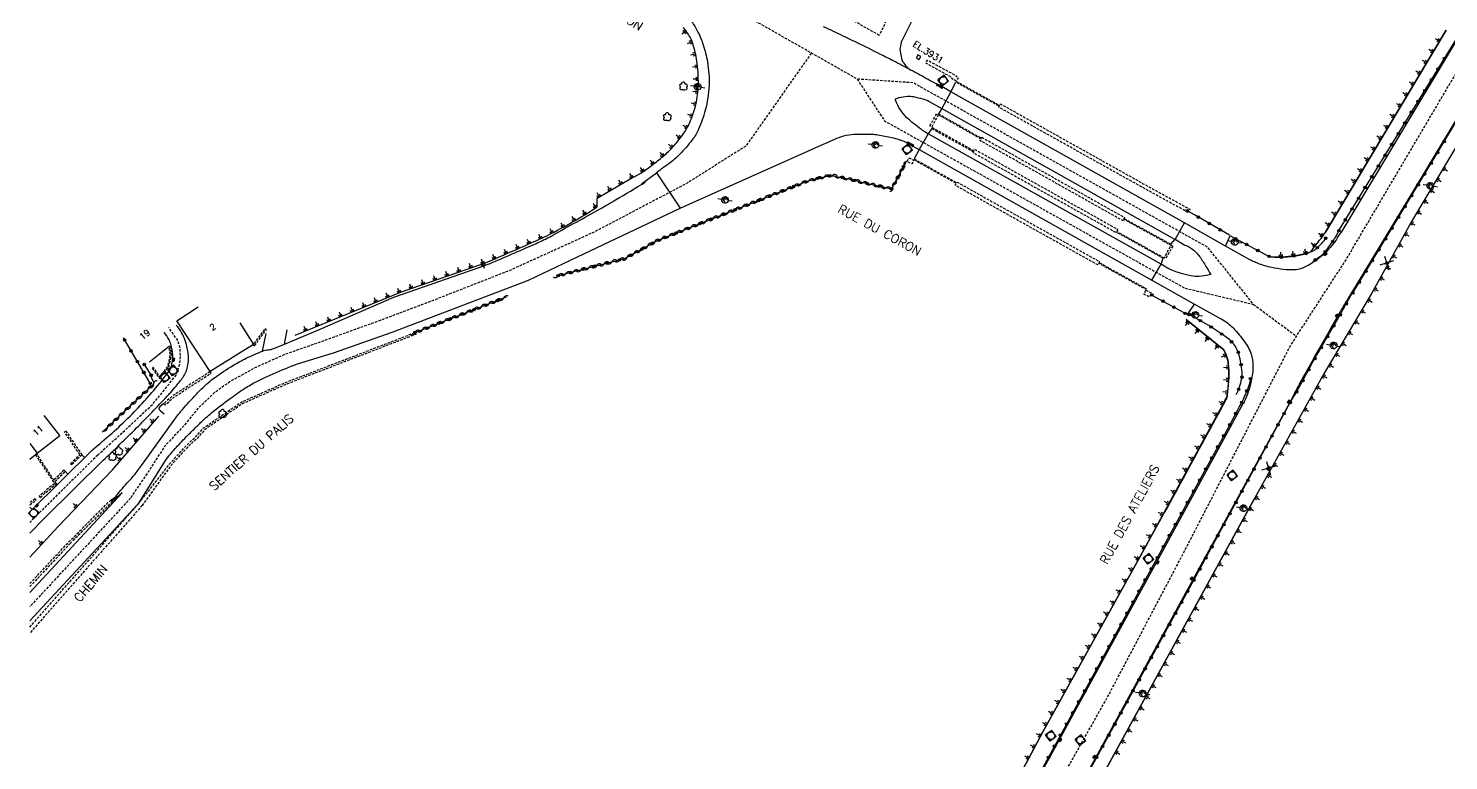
# Model space of a CAD drawing. Header units: millimetres. Extents: x 160999 to 162000, y 122000 to 123000.
# Drawn here: x 160999.7 to 161280.8, y 122588.9 to 122733.8 of the extents above; entities that cross this region are included whole.
import ezdxf
from ezdxf.enums import TextEntityAlignment as Align

# ---------------------------------------------------------------- set-up
doc = ezdxf.new("R2010")
doc.units = ezdxf.units.MM
doc.linetypes.add('DASHED', pattern=[0.75, 0.5, -0.25])
doc.layers.get('0').update_dxf_attribs({"linetype": 'CONTINUOUS'})
for name, color, linetype in [('W0001', 6, 'DASHED'), ('W0008', 7, 'CONTINUOUS'), ('W0017', 7, 'CONTINUOUS'), ('W0100', 7, 'CONTINUOUS'), ('W0112', 1, 'DASHED'), ('W0120', 7, 'CONTINUOUS'), ('W0211', 2, 'CONTINUOUS'), ('W0300', 7, 'CONTINUOUS'), ('W0302', 3, 'CONTINUOUS'), ('W0310', 3, 'CONTINUOUS'), ('W0322', 7, 'CONTINUOUS'), ('W0334', 7, 'CONTINUOUS'), ('W0400', 7, 'CONTINUOUS'), ('W0420', 7, 'CONTINUOUS'), ('W0471', 7, 'CONTINUOUS'), ('W0984', 7, 'CONTINUOUS'), ('W0989', 7, 'CONTINUOUS'), ('W0991', 7, 'CONTINUOUS'), ('W1102', 7, 'CONTINUOUS')]:
    doc.layers.add(name, color=color, linetype=linetype)
doc.styles.get("Standard").update_dxf_attribs({"font": 'romans.shx', "width": 0.85})

# ---------------------------------------------------------------- blocks, each defined once
blk = doc.blocks.new('t211o')
at = {"color": 0, "linetype": 'Continuous'}
for p, q in [((-0.29, 0.5), (-0.29, 0)), ((0, 1), (0, 0)), ((0.29, 0.5), (0.29, 0))]:
    blk.add_line(p, q, dxfattribs=at)
blk = doc.blocks.new('t310o')
at = {"color": 0, "linetype": 'Continuous'}
for centre, start, end in [((-0.5, 0.38), 216.8699, 323.1304), ((0.5, -0.37), 36.8699, 143.1303)]:
    blk.add_arc(centre, 0.625, start, end, dxfattribs=at)
blk = doc.blocks.new('t322o')
at = {"color": 0, "linetype": 'Continuous'}
for radius in [0.25, 0.15]:
    blk.add_circle((0, 0), radius, dxfattribs=at)
blk = doc.blocks.new('T420')
for p, q in [((0.75, 0.75), (-0.75, 0.75)), ((-0.75, 0.75), (-0.75, -0.75)), ((0.75, 0.75), (0.75, -0.75)), ((0.75, -0.75), (-0.75, -0.75))]:
    blk.add_line(p, q)
blk.add_ellipse((0, 0), major_axis=(-0.53, 0.53), ratio=1, start_param=3.926991, end_param=10.210176)
blk = doc.blocks.new('T471')
for p, q in [((-0.333334, 0.333334), (-0.333334, -0.333334)), ((-0.333334, 0.333334), (0.333334, 0.333334)), ((-0.333334, 0), (0, 0)), ((0.500001, 0.500001), (1.000002, 1.000002)), ((-0.500001, -0.500001), (-1.000002, -1.000002)), ((-0.333334, -0.333334), (0.333334, -0.333334))]:
    blk.add_line(p, q)
blk.add_ellipse((0, 0), major_axis=(0.471405, 0.471405), ratio=1, start_param=5.4977871438, end_param=11.780972451)
blk = doc.blocks.new('T400')
for p, q in [((-0.15, 0.3), (0.15, 0.3)), ((-0.15, -0.25), (-0.15, 0.3)), ((-0.15, 0.15), (0.15, 0.15)), ((-0.15, 0), (0.15, 0)), ((0.15, 0.3), (0.15, -0.25)), ((-0.15, -0.15), (0.15, -0.15)), ((-0.15, -0.25), (-0.15, -0.3)), ((-0.15, -0.3), (0.15, -0.3)), ((0.15, -0.3), (0.15, -0.25))]:
    blk.add_line(p, q)
blk = doc.blocks.new('T300')
for p, q in [((-0.8, 0.51), (-0.86, 0.34)), ((-0.86, 0.34), (-0.86, 0.17)), ((-0.86, 0.17), (-0.74, 0.06)), ((-0.69, 0.63), (-0.8, 0.51)), ((-0.8, -0.06), (-0.74, 0.06)), ((-0.74, 0.06), (-0.69, 0.11)), ((-0.57, 0.69), (-0.69, 0.63)), ((-0.46, 0.69), (-0.57, 0.69)), ((-0.29, 0.63), (-0.46, 0.69)), ((-0.29, 0.63), (-0.17, 0.74)), ((-0.23, 0.57), (-0.29, 0.63)), ((-0.17, 0.74), (-0.06, 0.8)), ((-0.06, 0.8), (0.06, 0.8)), ((0.06, 0.8), (0.23, 0.74)), ((0.23, 0.74), (0.34, 0.63)), ((0.34, 0.63), (0.4, 0.51)), ((0.46, 0.46), (0.34, 0.46)), ((0.4, 0.51), (0.4, 0.46)), ((0.57, 0.4), (0.46, 0.46)), ((0.57, 0.4), (0.69, 0.29)), ((0.69, 0.29), (0.74, 0.17)), ((0.74, 0.06), (0.69, -0.17)), ((0.74, 0.17), (0.74, 0.06)), ((-0.8, -0.17), (-0.8, -0.06)), ((-0.8, -0.23), (-0.8, -0.17)), ((-0.74, -0.34), (-0.8, -0.23)), ((-0.69, -0.4), (-0.74, -0.34)), ((-0.51, -0.46), (-0.69, -0.4)), ((-0.4, -0.46), (-0.51, -0.46)), ((-0.4, -0.46), (-0.34, -0.46)), ((-0.34, -0.46), (-0.34, -0.4)), ((-0.34, -0.51), (-0.34, -0.46)), ((-0.29, -0.63), (-0.34, -0.51)), ((-0.17, -0.74), (-0.29, -0.63)), ((-0.06, -0.8), (-0.17, -0.74)), ((0.06, -0.8), (-0.06, -0.8)), ((0.17, -0.74), (0.06, -0.8)), ((0.23, -0.69), (0.17, -0.74)), ((0.29, -0.46), (0.23, -0.46)), ((0.29, -0.63), (0.23, -0.69)), ((0.46, -0.4), (0.29, -0.46)), ((0.34, -0.51), (0.29, -0.63)), ((0.34, -0.51), (0.34, -0.46)), ((0.57, -0.34), (0.46, -0.4)), ((0.63, -0.29), (0.57, -0.34)), ((0.69, -0.17), (0.63, -0.29))]:
    blk.add_line(p, q)
blk = doc.blocks.new('t991o')
at = {"color": 0, "linetype": 'Continuous'}
for p, q in [((-1, 1), (1, -1)), ((-1, -1), (1, 1))]:
    blk.add_line(p, q, dxfattribs=at)

msp = doc.modelspace()

# ---------------------------------------------------------------- linework, layer by layer
at = {"layer": 'W0001', "flags": 128}
for points in [[(161163.77, 122723.82), (161169.19, 122715.54), (161228.58, 122682.46), (161242.24, 122679.21), (161233.16, 122690.51), (161174.88, 122723.07), (161163.77, 122723.82), (161128.48, 122743.88)], [(161000, 122208.24), (161005.94, 122213.18), (161007.92, 122219.8), (161022.17, 122238.5), (161034.59, 122257.54), (161048.88, 122279.16), (161065.61, 122308.79), (161072.4, 122325.84), (161080.18, 122346.7), (161088, 122367.71), (161095.12, 122385.42), (161102.74, 122399.99), (161112.67, 122417.53), (161126.75, 122443.86), (161148.82, 122484.16), (161166.54, 122515.95), (161198.06, 122574.38), (161213.63, 122602.02), (161228.37, 122630), (161249.61, 122671.17), (161260.54, 122688.06), (161284.56, 122728.78)], [(161154.68, 122728.93), (161141.73, 122710.53), (161129.69, 122702.97), (161111.78, 122693.56), (161095.04, 122685.94), (161080.84, 122680.38), (161069.88, 122676.22), (161057.06, 122671.59), (161050.42, 122669.27), (161044.56, 122666.65), (161039.77, 122664.02), (161036.53, 122661.71), (161033.29, 122658.62), (161030.66, 122655.38), (161026.65, 122651.06), (161023.45, 122646.06), (161020.83, 122642.24), (161019.96, 122640.87)], [(161242.24, 122679.21), (161250.74, 122672.92)], [(161013.45, 122649.39), (161018.8, 122654.26), (161024.39, 122659.5), (161027.5, 122663.38), (161028.96, 122665.18), (161029.67, 122667.35), (161029.82, 122668.89), (161029.75, 122670.61), (161029.34, 122672), (161027.88, 122674.09), (161027.5, 122674.65)]]:
    msp.add_lwpolyline(points, dxfattribs=at)
at = {"layer": 'W0001'}
msp.add_lwpolyline([(161170.74, 122738.04), (161168.16, 122732.46), (161154.82, 122740.01)], dxfattribs=at)
for points in [[(161013.45, 122649.39), (161001.89, 122637.97), (161000, 122636.05, 0.352034)], [(161019.96, 122640.87), (161000, 122619.35, 0.049315)]]:
    msp.add_lwpolyline(points, format="xyb", dxfattribs=at)
at = {"layer": 'W0008'}
msp.add_line((161183.83, 122753.98), (161172.64, 122731.42), dxfattribs=at)
at = {"layer": 'W0008', "flags": 128}
for points in [[(161130.41, 122736.08, -0.043814), (161132.25, 122733.13, -0.04018), (161133.3, 122730.57, -0.032667), (161134.13, 122727.26, -0.055929), (161134.45, 122722.48, -0.054841), (161133.71, 122717.66, -0.037245), (161132.38, 122713.87, -0.061951), (161131.14, 122711.79, -0.028834), (161128.61, 122708.88, -0.040846), (161126.55, 122707.09, -0.001495), (161125.18, 122706.1, 0.0025), (161124.37, 122705.5, 0.001414), (161124.05, 122705.26, 0.399008), (161124.05, 122705.26), (161128.73, 122698.28), (161157.26, 122710.98), (161157.58, 122711.14, -0.037745), (161161.13, 122712.57, -0.071633), (161163.12, 122712.9, -0.011198), (161166.72, 122712.89, -0.034857), (161167.87, 122712.79, -0.014085), (161170.64, 122712.25, -0.02728), (161172.04, 122711.86, -0.009448), (161172.64, 122711.64, -0.008164), (161173.32, 122711.37, -0.08171), (161173.73, 122711.11, 0.066553), (161174.24, 122710.77), (161176.06, 122709.87)], [(161172.91, 122727.2, 0.154937), (161174.4, 122725.6, 0.000045), (161170.89, 122727.44, 0.001412), (161170.78, 122727.49, 0.00294), (161168.41, 122728.7, 0.001448), (161163.58, 122731.1, 0.002564), (161161.49, 122732.11, 0.001394), (161157.64, 122733.95, 0.008023), (161157.59, 122733.97, 0.000796), (161157.08, 122734.19)], [(161282.74, 122732.04), (161259.69, 122693.68), (161259.5, 122693.46, 0.075402), (161258.79, 122692.35, -0.075402), (161258.08, 122691.24, -0.006211), (161256.74, 122689.75, -0.020054), (161256.3, 122689.31, -0.021993), (161255.47, 122688.61, -0.013078), (161253.98, 122687.52, -0.02986), (161252.74, 122686.76, -0.037466), (161251.67, 122686.29, -0.072698), (161250.34, 122686.04, -0.044057), (161248.11, 122686.13, -0.016975), (161245.83, 122686.51, -0.027196), (161244.43, 122686.87, -0.012006), (161243.1, 122687.32, -0.016516), (161242.16, 122687.71, -0.033809), (161242.03, 122687.78, 0.011748), (161241.66, 122688), (161236.7, 122690.76), (161228.54, 122695.35)], [(161182.34, 122721.3), (161180.17, 122722.52), (161179.58, 122722.8, -0.021891), (161177.82, 122723.72, 0.011139), (161174.4, 122725.6)], [(161177.81, 122712.96, -0.006678), (161176.95, 122713.52, -0.013353), (161176.52, 122713.82, -0.007697), (161174.95, 122715.04, -0.011347), (161173.91, 122715.91, -0.056557), (161172.63, 122717.32, -0.050971), (161171.57, 122719.16, -0.037641), (161171.32, 122719.86, -0.41024), (161171.36, 122719.92), (161172.11, 122720.14, -0.054182), (161173.71, 122720.43, -0.070733), (161174.95, 122720.34, -0.012511), (161176.78, 122719.89, -0.029606), (161177.54, 122719.64, -0.018444), (161177.73, 122719.55, -0.011997), (161178.03, 122719.39), (161180.54, 122718)], [(161284.62, 122719.64), (161275.18, 122703.97), (161261.63, 122681.48, -0.04376), (161261.49, 122681.29, 0.042349), (161261.35, 122681.09, 0.003632), (161260.12, 122679.06, 0.003566), (161258.91, 122676.96, 0.00084), (161258.65, 122676.5, 0.000053), (161254.52, 122669.21, 0.003045), (161251.42, 122663.67, 0.007393), (161250.19, 122661.36), (161249.4, 122659.82), (161230.3, 122624.8), (161210.95, 122589.48), (161198.46, 122566.76)], [(161016.03, 122640.48, 0.049739), (161016.97, 122641.14, -0.001504), (161017.41, 122641.69, -0.017547), (161019.92, 122644.56, 0.030085), (161021.34, 122646.28), (161022.3, 122647.59), (161028.7, 122656.47, -0.008203), (161029.45, 122657.48, -0.013719), (161029.93, 122658.06, -0.008254), (161032.59, 122661.03, -0.013955), (161034.23, 122662.72, -0.034216), (161036.54, 122664.67, -0.022907), (161040.3, 122667.17, -0.022608), (161042.85, 122668.55, -0.018652), (161046.08, 122669.96, -0.076043), (161047.23, 122670.23, 0.079498), (161048.32, 122670.48), (161050.4, 122671.34), (161057.47, 122674.33), (161072.08, 122680.67), (161089.85, 122686.84, 0.0098), (161090.34, 122687.02, 0.00605), (161091.12, 122687.33, 0.005124), (161099.83, 122691.1, 0.014746), (161102.81, 122692.52, 0.007794), (161103.53, 122692.91, 0.000596), (161112.89, 122698.14, 0.005953), (161115.97, 122699.91, 0.003102), (161121.82, 122703.42)], [(161021.6, 122639.84), (161026.97, 122648.5), (161027.45, 122649.1, -0.014878), (161029.26, 122651.2, -0.012519), (161031.54, 122653.57, -0.00061), (161033.5, 122655.5, -0.003802), (161033.81, 122655.81, -0.019273), (161035.99, 122657.74, -0.01197), (161039.69, 122660.61, -0.016102), (161042.59, 122662.62, -0.022375), (161044.79, 122663.9, -0.016512), (161046.96, 122664.95, -0.007659), (161051.74, 122666.98, -0.008847), (161052.52, 122667.28, -0.01414), (161053.02, 122667.45), (161060.14, 122669.61), (161071.72, 122673.72), (161098.7, 122684.03), (161108.42, 122688.6), (161128.73, 122698.28)], [(161226.74, 122692.11), (161228.63, 122690.97), (161228.91, 122690.85, -0.081443), (161230.49, 122689.86, -0.071934), (161231.86, 122688.25, -0.00147), (161233.12, 122686.23, -0.004267), (161233.54, 122685.53, -0.002105), (161233.77, 122685.14, -0.50962), (161233.77, 122685.14), (161232.94, 122684.96, -0.051151), (161230.98, 122684.74, -0.065802), (161229.46, 122684.92, -0.012002), (161227.38, 122685.51, -0.018699), (161226.07, 122685.97, -0.026894), (161225.46, 122686.25, -0.020198), (161224.69, 122686.7), (161223.92, 122687.19)], [(161222.11, 122684.04), (161230.54, 122679.29), (161235.31, 122676.59), (161235.81, 122676.36, -0.065922), (161237.14, 122675.52, -0.042796), (161238.86, 122673.82, -0.025438), (161240.81, 122671.28, -0.05324), (161241.53, 122669.93, -0.078678), (161242.08, 122667.65, -0.065473), (161241.92, 122664.84, -0.027902), (161241.19, 122661.89, -0.043526), (161240.46, 122660.09, -0.012522), (161240.22, 122659.64, -0.275713), (161240.2, 122659.63), (161240.2, 122659.63), (161237.51, 122654.75), (161223.03, 122628.21), (161203.76, 122592.99), (161184.35, 122557.59)], [(161014.49, 122648.33, 0.008648), (161021.12, 122654.75, 0.009091), (161027.21, 122661.07, 0.000034), (161027.83, 122661.73, 0.000337), (161027.89, 122661.79, 0.016687), (161028.98, 122663.05, 0.012497), (161030.34, 122664.81, 0.107867), (161031.25, 122666.88, 0.085686), (161031.33, 122669.71, 0.028721), (161031.1, 122670.85, 0.020049), (161030.62, 122672.43, 0.051283), (161030.05, 122673.64, 0.037701), (161029, 122675.12)], [(161012.4, 122650.45, 0.026628), (161019.85, 122657.1, 0.028792), (161026.01, 122663.98, 0.001569), (161027.59, 122665.98, 0.026418), (161027.68, 122666.1, 0.073608), (161028.05, 122666.96, 0.04692), (161028.3, 122668.39, 0.049952), (161028.29, 122669.28, 0.023989), (161027.98, 122671.1, 0.068278), (161027.56, 122672.22, 0.047506), (161026.62, 122673.66)]]:
    msp.add_lwpolyline(points, format="xyb", dxfattribs=at)
at = {"layer": 'W0008'}
for points in [[(161172.91, 122727.2), (161172.68, 122727.58), (161172.26, 122729.67), (161172.64, 122731.42)], [(161000, 122638.17), (161012.4, 122650.45)], [(161018.32, 122641.89), (161008.36, 122631.24), (161000, 122622.18)], [(161000, 122616.57), (161021.6, 122639.84)]]:
    msp.add_lwpolyline(points, dxfattribs=at)
at = {"layer": 'W0008', "flags": 128}
msp.add_lwpolyline([(161121.1, 122703.05), (161124.05, 122705.26)], dxfattribs=at)
at = {"layer": 'W0008'}
msp.add_lwpolyline([(161014.49, 122648.33), (161002.94, 122636.92), (161000, 122633.94, 0.361278)], format="xyb", dxfattribs=at)
at = {"layer": 'W0017', "flags": 128}
for points in [[(161182.34, 122721.3), (161183.32, 122723.2)], [(161180.54, 122718), (161179.85, 122716.95)], [(161178.52, 122714.03), (161177.81, 122712.96)], [(161176.06, 122709.87), (161175.07, 122708.01)], [(161225.89, 122691.11), (161226.74, 122692.11)], [(161236.7, 122690.76), (161237.62, 122692.78)], [(161223.92, 122687.19), (161224.34, 122688.34)], [(161229.13, 122677.19), (161230.54, 122679.29)], [(161050.4, 122671.34), (161050.92, 122674.15)], [(161046.08, 122669.96), (161046.79, 122673.44)]]:
    msp.add_lwpolyline(points, dxfattribs=at)
msp.add_lwpolyline([(161026.52, 122659.58), (161025.75, 122658.91), (161025.57, 122658.69, 0.306886), (161025.56, 122658.52, 0.090645), (161025.9, 122658.12), (161026.58, 122657.55)], format="xyb", dxfattribs=at)
at = {"layer": 'W0100'}
for points in [[(161176.36, 122728.31), (161175.81, 122728.6), (161175.5, 122728.01), (161176.03, 122727.72), (161176.36, 122728.31)], [(161000, 122648.6), (161001.48, 122649.73), (161005.94, 122653.29), (161002.82, 122657.2)]]:
    msp.add_lwpolyline(points, dxfattribs=at)
at = {"layer": 'W0100', "flags": 128}
for points in [[(161268.55, 122687.73), (161268.83, 122687.58), (161268.57, 122687.09), (161268.29, 122687.23)], [(161245.23, 122647.19), (161245.53, 122647.02), (161245.16, 122646.34), (161244.85, 122646.51)]]:
    msp.add_lwpolyline(points, close=True, dxfattribs=at)
for points in [[(161041.59, 122675.53), (161044.26, 122671.3), (161035.69, 122665.9), (161029.12, 122675.98), (161033.31, 122678.71)], [(161027.65, 122670.95), (161027.65, 122670.95), (161023.67, 122667.8), (161023.67, 122667.8), (161023.67, 122667.8)]]:
    msp.add_lwpolyline(points, dxfattribs=at)
at = {"layer": 'W0112', "flags": 128}
for points in [[(161183.4, 122723.39), (161182.47, 122723.92), (161182.56, 122724.11), (161177.36, 122726.96), (161177.7, 122727.58), (161183.5, 122724.41), (161183.4, 122724.21), (161183.76, 122724)], [(161191.79, 122718.49), (161183.32, 122723.2), (161183.41, 122723.36), (161191.88, 122718.65)], [(161229.3, 122697.4), (161220.05, 122702.47), (161191.8, 122718.26), (161192.15, 122718.9), (161220.41, 122703.11), (161229.65, 122698.04)], [(161178.18, 122714.53), (161179.45, 122716.89), (161179.79, 122716.7), (161178.52, 122714.34)], [(161179.85, 122716.95), (161188.3, 122712.15), (161188.21, 122711.99), (161179.76, 122716.79)], [(161186.93, 122709.59), (161178.62, 122714.21), (161178.52, 122714.03), (161186.83, 122709.42)], [(161188.44, 122712.3), (161216.72, 122696.4), (161216.36, 122695.77), (161188.08, 122711.67)], [(161174, 122708.24), (161174.96, 122707.78), (161174.6, 122707.02), (161173.63, 122707.48)], [(161175.07, 122708.01), (161183.37, 122703.37), (161183.28, 122703.19), (161174.98, 122707.84)], [(161214.98, 122693.42), (161186.76, 122709.2), (161187.12, 122709.86), (161215.35, 122694.07)], [(161183.53, 122703.43), (161211.75, 122687.68), (161211.4, 122687.03), (161183.17, 122702.79)], [(161216.67, 122696.19), (161225.89, 122691.11), (161225.8, 122690.94), (161216.58, 122696.03)], [(161224.34, 122688.34), (161215.12, 122693.48), (161215.21, 122693.63), (161224.42, 122688.49)], [(161226.26, 122690.76), (161224.84, 122688.27), (161224.53, 122688.45), (161225.95, 122690.94)], [(161211.74, 122687.47), (161220.98, 122682.34), (161220.89, 122682.17), (161211.64, 122687.31)], [(161220.94, 122682.05), (161222.04, 122681.46), (161221.61, 122680.66), (161220.52, 122681.25)], [(161044.49, 122671.04), (161045.05, 122671.81), (161046.83, 122674.23), (161046.56, 122674.43), (161044.78, 122672.01), (161044.22, 122671.24)], [(161035.69, 122665.9), (161028.31, 122661.14), (161026.52, 122659.58), (161026.76, 122659.3), (161028.53, 122660.85), (161035.89, 122665.59)]]:
    msp.add_lwpolyline(points, close=True, dxfattribs=at)
for points in [[(161021.6, 122639.84), (161027.69, 122647.63), (161028, 122647.98, -0.008869), (161031.04, 122651.29, -0.023055), (161032.29, 122652.48, -0.012137), (161032.71, 122652.83, 0.04642), (161032.81, 122652.92), (161034.4, 122654.75), (161041.97, 122659.92), (161050.51, 122663.71), (161076.26, 122673.64), (161076.4, 122673.28), (161050.66, 122663.35), (161042.16, 122659.58), (161034.66, 122654.45), (161033.1, 122652.67, -0.04642), (161032.95, 122652.52, 0.012137), (161032.55, 122652.19, 0.023055), (161031.32, 122651.02, 0.008869), (161028.29, 122647.72), (161027.98, 122647.37), (161022.26, 122639.42)], [(161027.65, 122670.95, -0.050868), (161027.94, 122669.64, -0.073355), (161027.91, 122668.7, -0.026185), (161027.52, 122667.05, -0.092978), (161027.31, 122666.62, -0.008047), (161026.66, 122665.81, 0.006879), (161025.91, 122664.85, 0.030905), (161025.72, 122664.58, -0.545748), (161025.7, 122664.58), (161024.21, 122666.71), (161024.36, 122666.81), (161025.7, 122664.89, -0.00854), (161025.76, 122664.97, -0.006879), (161026.52, 122665.92, 0.008047), (161027.16, 122666.73, 0.092978), (161027.35, 122667.1, 0.026185), (161027.73, 122668.73, 0.073355), (161027.76, 122669.61, 0.04827), (161027.5, 122670.83, 0.04827)]]:
    msp.add_lwpolyline(points, format="xyb", dxfattribs=at)
at = {"layer": 'W0112'}
for points in [[(161007.1, 122654.21), (161010.3, 122649.42), (161008.3, 122647.46), (161008.09, 122647.67), (161009.91, 122649.46), (161006.85, 122654.04)], [(161001.12, 122649.45), (161004.86, 122643.78), (161001.86, 122641.23), (161002.06, 122641.01), (161005.26, 122643.72), (161004.97, 122644.16), (161007, 122646.17), (161006.79, 122646.39), (161004.8, 122644.41), (161001.36, 122649.63)], [(161000, 122639.56), (161001.27, 122640.46), (161001.09, 122640.71), (161000, 122639.93)], [(161000, 122623.93), (161007.74, 122632.21), (161016.03, 122640.48), (161016.32, 122640.18)], [(161016.32, 122640.18), (161008.04, 122631.92), (161000, 122623.32)], [(161000, 122615.31), (161021.6, 122639.84)], [(161022.26, 122639.42), (161000, 122614.15)]]:
    msp.add_lwpolyline(points, dxfattribs=at)
at = {"layer": 'W0120', "flags": 128}
for points in [[(161228.54, 122695.35), (161182.34, 122721.3), (161180.54, 122718), (161226.74, 122692.09)], [(161223.92, 122687.19), (161177.81, 122712.96), (161176.06, 122709.87), (161222.11, 122684.04)]]:
    msp.add_lwpolyline(points, close=True, dxfattribs=at)
at = {"layer": 'W0211', "flags": 128}
for points in [[(161052.54, 122673.09), (161073.58, 122681.7), (161090.22, 122687.45, 0.016377), (161090.33, 122687.49, 0.001952), (161091.24, 122687.88, 0.001029), (161092.11, 122688.26, 0.000136), (161098.66, 122691.11, 0.017984), (161104.49, 122693.91, 0.018428), (161109.97, 122697.04), (161112.32, 122698.5), (161112.33, 122700.24), (161119.31, 122704.3, -0.020257), (161120.2, 122704.77, 0.033821), (161120.72, 122705.06, 0.01649), (161123.36, 122706.92, 0.017659), (161125.7, 122708.82, 0.032819), (161127.52, 122710.64, 0.027375), (161129.43, 122713.06, 0.050812), (161130.64, 122715.22, 0.037494), (161131.74, 122718.39, 0.054456), (161132.31, 122722.17, 0.043632), (161132.1, 122726.93, 0.033144), (161131.41, 122730.35, 0.06086), (161130.69, 122732.12, 0.051653), (161129.35, 122734.03, 0.028588)], [(161245.39, 122688.66, 0.015399), (161246.8, 122688.57, 0.020214), (161247.87, 122688.57, 0.028031), (161250.71, 122688.86, 0.032703), (161253.1, 122689.41, 0.145541), (161253.6, 122689.74, 0.023489), (161255.85, 122692.65), (161256.47, 122693.54), (161280.33, 122733.52)], [(161123.13, 122453.53), (161143.51, 122490.52), (161162.29, 122524.1), (161181.56, 122558.98), (161200.54, 122594.61), (161219.76, 122629.3), (161236.32, 122659.74, 0.001608), (161236.97, 122660.94, 0.062646), (161236.98, 122660.97, 0.037691), (161237.15, 122662, 0.013791), (161237.33, 122664.84, 0.041257), (161237.19, 122667.81, 0.077984), (161236.75, 122669.33), (161236.32, 122670.24), (161228.88, 122676.19)]]:
    msp.add_lwpolyline(points, format="xyb", dxfattribs=at)
for points in [[(161290.37, 122723.9), (161273.69, 122695.95), (161265.49, 122681.23), (161256.19, 122665.58), (161242.42, 122640.8), (161211.62, 122584.64), (161141.28, 122457.06)], [(161016.35, 122646.45), (161025.55, 122657.11)]]:
    msp.add_lwpolyline(points, dxfattribs=at)
at = {"layer": 'W0211'}
for points in [[(161016.35, 122646.45), (161005.61, 122635.22), (161000, 122629.16)], [(161018.32, 122641.89), (161016.32, 122640.18)]]:
    msp.add_lwpolyline(points, dxfattribs=at)
at = {"layer": 'W0302', "flags": 128}
for points in [[(161280.33, 122733.52), (161256.47, 122693.54)], [(161211.62, 122584.64), (161242.42, 122640.8)]]:
    msp.add_lwpolyline(points, dxfattribs=at)
msp.add_lwpolyline([(161228.88, 122676.19), (161236.32, 122670.24), (161236.75, 122669.33, -0.077984), (161237.19, 122667.82, -0.041106), (161237.33, 122664.84, -0.013941), (161237.3, 122664.3, -0.002282), (161236.98, 122660.97, -0.099831), (161236.77, 122660.29, -0.00198), (161219.76, 122629.3), (161200.54, 122594.61), (161181.56, 122558.98), (161162.29, 122524.1), (161143.51, 122490.52), (161123.13, 122453.53)], format="xyb", dxfattribs=at)
at = {"layer": 'W0310', "flags": 128}
msp.add_lwpolyline([(161104.59, 122684.91), (161117.81, 122688.29), (161124.36, 122691.92), (161153.9, 122703.61), (161154.91, 122703.89, -0.024729), (161158.23, 122704.64, -0.090563), (161159.17, 122704.63, -0.006322), (161162.37, 122703.98, -0.011582), (161164.11, 122703.56, -0.010975), (161164.5, 122703.44, 0.021024), (161164.7, 122703.39), (161170.6, 122702.07), (161173.45, 122707.39)], format="xyb", dxfattribs=at)
for points in [[(161076.26, 122673.64), (161094.38, 122680.69)], [(161024.51, 122663.41), (161014.36, 122653.92)]]:
    msp.add_lwpolyline(points, dxfattribs=at)
at = {"layer": 'W0322', "flags": 128}
for points in [[(161253.95, 122687.66, 0.002003), (161254.16, 122687.81, 0.005711), (161254.24, 122687.86, 0.011647), (161255.72, 122688.97, 0.028681), (161256.29, 122689.48, 0.038693), (161256.48, 122689.7, 0.00506), (161257.79, 122691.53, 0.018951), (161258.71, 122692.94, 0.037475), (161259.09, 122693.7), (161259.22, 122694.02), (161282.65, 122732.17)], [(161123.69, 122429.37), (161158.72, 122493.65), (161198.76, 122566.92), (161211.05, 122589.33), (161230.47, 122624.75), (161249.48, 122659.79), (161250.29, 122661.11, 0.018416), (161251.93, 122663.99, -0.010536), (161254.71, 122669.07, -0.000191), (161258.16, 122675.04, 0.000672), (161259.13, 122676.73, 0.004923), (161260.39, 122678.98, -0.005567), (161261.51, 122680.96, -0.054114), (161261.65, 122681.16, 0.048951), (161261.82, 122681.39), (161275.42, 122703.88), (161282.81, 122716.16)], [(161256.51, 122692.32, -0.062684), (161254.55, 122690.16, -0.112665), (161253.1, 122689.41, -0.024579), (161250.46, 122688.85, -0.02535), (161247.87, 122688.57, -0.022895), (161245.79, 122688.55, -0.113894), (161245.39, 122688.66), (161237.62, 122692.78)], [(161238.74, 122661.37, 0.011413), (161238.95, 122661.67, 0.022453), (161239.04, 122661.83, 0.039605), (161239.34, 122662.52, 0.018192), (161239.81, 122664.1, 0.084615), (161239.96, 122665.87, 0.043684), (161239.37, 122669.24, 0.093802), (161238.5, 122671.07, 0.08065), (161236.81, 122672.73), (161236.55, 122672.91), (161233.39, 122675.06), (161229.49, 122677.2)], [(161241.62, 122664.49, -0.017863), (161241.23, 122662.94, -0.03487), (161240.95, 122662.17, -0.00252), (161240.31, 122660.74, -0.003704), (161239.85, 122659.77, -0.019367), (161239.64, 122659.37, 0.009686), (161239.2, 122658.57), (161237.3, 122654.93), (161222.78, 122628.31), (161203.54, 122593.05), (161184.16, 122557.69), (161165.18, 122523.12), (161146.44, 122488.81), (161126.37, 122452.46), (161115.89, 122432.89)]]:
    msp.add_lwpolyline(points, format="xyb", dxfattribs=at)
for points in [[(161237.5, 122692.89), (161230.52, 122696.92), (161228.79, 122697.93)], [(161222.11, 122681.07), (161229.13, 122677.19)], [(161023.85, 122663.57), (161023.61, 122663.98), (161018.53, 122672.6)], [(161022.67, 122667.32), (161024.16, 122664.97), (161024.05, 122664.82), (161024.48, 122663.82)]]:
    msp.add_lwpolyline(points, dxfattribs=at)
at = {"layer": 'W0334', "flags": 128}
for points in [[(161010.3, 122649.42), (161010.83, 122648.88)], [(161007, 122646.17), (161007.54, 122645.63)], [(161005.26, 122643.72), (161005.43, 122643.55)], [(161000, 122639.1), (161000.47, 122638.63)]]:
    msp.add_lwpolyline(points, dxfattribs=at)
at = {"layer": 'W1102'}
msp.add_line((161000, 122651.67), (161001.48, 122649.73), dxfattribs=at)

# ---------------------------------------------------------------- block references
at = {"layer": 'W0211'}
for p, rotation in [((161129.86, 122733.4), 126.818941677923), ((161131.11, 122731.24), 112.0048656955264), ((161277.77, 122729.23), 59.17171710653163), ((161279.05, 122731.37), 59.17171710653163), ((161131.77, 122728.83), 101.7922706830271), ((161276.49, 122727.08), 59.17171710653163), ((161132.17, 122726.37), 96.40858209969805), ((161275.21, 122724.93), 59.17171710653163), ((161132.26, 122721.37), 85.01762100275941), ((161132.33, 122723.87), 91.17366626370793), ((161273.92, 122722.79), 59.17171710653163), ((161131.87, 122718.91), 76.88033408898951), ((161271.36, 122718.49), 59.17171710653163), ((161272.64, 122720.64), 59.17171710653163), ((161131.15, 122716.51), 70.11128067214884), ((161270.08, 122716.35), 59.17171710653163), ((161130.15, 122714.23), 61.36425447040038), ((161268.8, 122714.2), 59.17171710653163), ((161127.16, 122710.24), 47.05724849445124), ((161128.76, 122712.15), 52.62391049591913), ((161266.24, 122709.91), 59.17171710653163), ((161267.52, 122712.05), 59.17171710653163), ((161123.4, 122706.95), 37.13389354183163), ((161125.34, 122708.52), 40.4892939851879), ((161264.96, 122707.76), 59.17171710653163), ((161119.21, 122704.24), 30.18511906075704), ((161121.37, 122705.49), 34.19965389137526), ((161263.68, 122705.61), 59.17171710653163), ((161279.77, 122706.13), 239.1748965851125), ((161114.89, 122701.72), 30.18511906075704), ((161117.05, 122702.98), 30.18511906075704), ((161261.11, 122701.32), 59.17171710653163), ((161262.39, 122703.47), 59.17171710653163), ((161277.21, 122701.84), 239.1748965851125), ((161278.49, 122703.99), 239.1748965851125), ((161112.06, 122698.34), 31.88748998014521), ((161112.72, 122700.47), 30.18511906075704), ((161259.83, 122699.17), 59.17171710653163), ((161275.93, 122699.69), 239.1748965851125), ((161107.79, 122695.73), 30.18771835292801), ((161109.94, 122697.02), 31.86094902025876), ((161258.55, 122697.03), 59.17171710653163), ((161274.65, 122697.55), 239.1748965851125), ((161103.4, 122693.34), 26.88038298622775), ((161105.61, 122694.5), 28.51448768559727), ((161255.93, 122692.77), 55.07459359702437), ((161257.27, 122694.88), 59.17171710653163), ((161272.16, 122693.21), 240.8557767837842), ((161273.38, 122695.39), 240.8557767837842), ((161096.59, 122690.21), 23.53348669418867), ((161098.88, 122691.21), 23.69294423211167), ((161101.15, 122692.24), 25.28666360916971), ((161254.44, 122690.76), 51.62807928899466), ((161270.95, 122691.02), 240.8557767837842), ((161089.69, 122687.27), 19.07585477432252), ((161092, 122688.21), 23.48346503481653), ((161094.3, 122689.21), 23.52259835454131), ((161247.61, 122688.56), 1.543900844876283), ((161250.1, 122688.77), 7.696018805475017), ((161252.56, 122689.25), 14.84621914334002), ((161269.73, 122688.84), 240.8557767837842), ((161080.24, 122684), 19.07585477432252), ((161082.6, 122684.82), 19.07585477432252), ((161084.96, 122685.64), 19.07585477432252), ((161087.33, 122686.45), 19.07585477432252), ((161089.69, 122687.27), 199.0758547743214), ((161268.51, 122686.66), 240.8557767837842), ((161073.16, 122681.53), 22.24484864069413), ((161075.51, 122682.37), 19.07585477432252), ((161077.88, 122683.18), 19.07585477432252), ((161266.08, 122682.29), 240.8557767837842), ((161267.29, 122684.47), 240.8557767837842), ((161066.22, 122678.69), 22.24484864069413), ((161068.53, 122679.63), 22.24484864069413), ((161070.85, 122680.58), 22.24484864069413), ((161264.83, 122680.12), 239.2927786009318), ((161059.28, 122675.85), 22.24484864069413), ((161061.59, 122676.79), 22.24484864069413), ((161063.9, 122677.74), 22.24484864069413), ((161263.55, 122677.97), 239.2927786009318), ((161054.65, 122673.95), 22.24484864069413), ((161056.96, 122674.9), 22.24484864069413), ((161229.37, 122675.8), 141.3404056405881), ((161231.32, 122674.24), 141.3404056405881), ((161261, 122673.67), 239.2927786009318), ((161262.27, 122675.82), 239.2927786009318), ((161233.28, 122672.68), 141.3404056405881), ((161235.23, 122671.11), 141.3404056405881), ((161259.72, 122671.52), 239.2927786009318), ((161236.79, 122669.24), 114.2107906940946), ((161258.44, 122669.38), 239.2927786009318), ((161237.3, 122666.81), 94.20776811382999), ((161255.91, 122665.07), 240.9392154799632), ((161257.17, 122667.23), 239.2927786009318), ((161237.31, 122664.31), 87.36519692974544), ((161254.69, 122662.88), 240.9392154799632), ((161236.21, 122659.53), 61.45317036132339), ((161237.13, 122661.82), 83.29257760711428), ((161253.48, 122660.7), 240.9392154799632), ((161235.01, 122657.33), 61.45317036132339), ((161252.26, 122658.51), 240.9392154799632), ((161022.88, 122654.02), 49.18780769812891), ((161024.52, 122655.92), 49.18780769812891), ((161233.82, 122655.14), 61.45317036132339), ((161249.83, 122654.14), 240.9392154799632), ((161251.05, 122656.33), 240.9392154799632), ((161021.25, 122652.13), 49.18780769812891), ((161231.43, 122650.74), 61.45317036132339), ((161232.62, 122652.94), 61.45317036132339), ((161248.62, 122651.96), 240.9392154799632), ((161017.98, 122648.35), 49.18780769812891), ((161019.61, 122650.24), 49.18780769812891), ((161230.23, 122648.55), 61.45317036132339), ((161247.41, 122649.77), 240.9392154799632), ((161229.04, 122646.35), 61.45317036132339), ((161244.98, 122645.4), 240.9392154799632), ((161246.19, 122647.59), 240.9392154799632), ((161227.84, 122644.16), 61.45317036132339), ((161243.76, 122643.22), 240.9392154799632), ((161009.3, 122639.09), 46.27840259618961), ((161225.45, 122639.76), 61.45317036132339), ((161226.65, 122641.96), 61.45317036132339), ((161242.55, 122641.03), 240.9392154799632), ((161224.26, 122637.57), 61.45317036132339), ((161241.34, 122638.84), 241.2550771632555), ((161223.06, 122635.37), 61.45317036132339), ((161238.94, 122634.46), 241.2550771632555), ((161240.14, 122636.65), 241.2550771632555), ((161002.45, 122631.81), 47.2297396027863), ((161220.68, 122630.98), 61.45317036132339), ((161221.87, 122633.18), 61.45317036132339), ((161237.74, 122632.26), 241.2550771632555), ((161219.48, 122628.79), 61.01376115094772), ((161236.54, 122630.07), 241.2550771632555), ((161218.27, 122626.6), 61.01376115094772), ((161234.13, 122625.69), 241.2550771632555), ((161235.33, 122627.88), 241.2550771632555), ((161217.05, 122624.41), 61.01376115094772), ((161232.93, 122623.5), 241.2550771632555), ((161214.63, 122620.04), 61.01376115094772), ((161215.84, 122622.22), 61.01376115094772), ((161231.73, 122621.3), 241.2550771632555), ((161213.42, 122617.85), 61.01376115094772), ((161230.52, 122619.11), 241.2550771632555), ((161212.21, 122615.66), 61.01376115094772), ((161228.12, 122614.73), 241.2550771632555), ((161229.32, 122616.92), 241.2550771632555), ((161209.78, 122611.29), 61.01376115094772), ((161211, 122613.48), 61.01376115094772), ((161226.92, 122612.54), 241.2550771632555), ((161208.57, 122609.1), 61.01376115094772), ((161225.71, 122610.34), 241.2550771632555), ((161207.36, 122606.92), 61.01376115094772), ((161223.31, 122605.96), 241.2550771632555), ((161224.51, 122608.15), 241.2550771632555), ((161206.15, 122604.73), 61.01376115094772), ((161222.11, 122603.77), 241.2550771632555), ((161203.73, 122600.36), 61.01376115094772), ((161204.94, 122602.54), 61.01376115094772), ((161220.91, 122601.58), 241.2550771632555), ((161202.52, 122598.17), 61.01376115094772), ((161219.7, 122599.38), 241.2550771632555), ((161201.3, 122595.98), 61.01376115094772), ((161217.3, 122595), 241.2550771632555), ((161218.5, 122597.19), 241.2550771632555), ((161198.93, 122591.58), 61.95635053882297), ((161200.11, 122593.79), 61.95635053882297), ((161216.1, 122592.81), 241.2550771632555), ((161197.76, 122589.38), 61.95635053882297), ((161214.89, 122590.62), 241.2550771632555)]:
    msp.add_blockref('t211o', p, dxfattribs=dict(at, rotation=rotation))
at = {"layer": 'W0300', "rotation": 307.2050999999999}
for p in [(161129.4, 122722.27), (161126.2, 122716.21), (161038.18, 122657.45), (161017.64, 122650.04), (161016.37, 122648.97)]:
    msp.add_blockref('T300', p, dxfattribs=at)
at = {"layer": 'W0310'}
for p, rotation in [((161173.03, 122706.61), 61.86300507890289), ((161155.74, 122704.11), 14.09482410512823), ((161157.27, 122704.46), 11.49374263543889), ((161158.82, 122704.68), 357.0536612283883), ((161160.36, 122704.4), 348.628085373908), ((161171.55, 122703.85), 61.86300507890289), ((161172.29, 122705.23), 61.86300507890289), ((161148.39, 122701.43), 21.59277299992527), ((161149.85, 122702.01), 21.59277299992527), ((161151.31, 122702.58), 21.59277299992527), ((161152.76, 122703.16), 21.59277299992527), ((161154.23, 122703.7), 15.52856195830084), ((161161.89, 122704.08), 347.9333435571521), ((161163.42, 122703.74), 346.1180892545179), ((161164.93, 122703.34), 347.3623219261898), ((161166.46, 122703), 347.3623219261898), ((161167.99, 122702.65), 347.3623219261898), ((161169.52, 122702.31), 347.3623219261898), ((161170.81, 122702.47), 61.86300507890289), ((161141.11, 122698.55), 21.59277299992527), ((161142.57, 122699.13), 21.59277299992527), ((161144.03, 122699.7), 21.59277299992527), ((161145.48, 122700.28), 21.59277299992527), ((161146.94, 122700.86), 21.59277299992527), ((161133.83, 122695.67), 21.59277299992527), ((161135.29, 122696.25), 21.59277299992527), ((161136.75, 122696.82), 21.59277299992527), ((161138.2, 122697.4), 21.59277299992527), ((161139.66, 122697.97), 21.59277299992527), ((161126.55, 122692.79), 21.59277299992527), ((161128.01, 122693.36), 21.59277299992527), ((161129.46, 122693.94), 21.59277299992527), ((161130.92, 122694.52), 21.59277299992527), ((161132.38, 122695.09), 21.59277299992527), ((161120.94, 122690.03), 28.95206223831587), ((161122.31, 122690.79), 28.95206223831587), ((161123.68, 122691.55), 28.95206223831587), ((161125.1, 122692.21), 21.59277299992527), ((161113.69, 122687.24), 14.37590762307381), ((161115.21, 122687.63), 14.37590762307381), ((161116.73, 122688.02), 14.37590762307381), ((161118.2, 122688.51), 28.95206223831587), ((161119.57, 122689.27), 28.95206223831587), ((161104.59, 122684.91), 14.37590762307381), ((161106.11, 122685.3), 14.37590762307381), ((161107.63, 122685.69), 14.37590762307381), ((161109.14, 122686.07), 14.37590762307381), ((161110.66, 122686.46), 14.37590762307381), ((161112.18, 122686.85), 14.37590762307381), ((161089.39, 122678.75), 21.25699186133219), ((161090.85, 122679.32), 21.25699186133219), ((161092.31, 122679.88), 21.25699186133219), ((161093.77, 122680.45), 21.25699186133219), ((161082.1, 122675.91), 21.25699186133219), ((161083.56, 122676.48), 21.25699186133219), ((161085.02, 122677.05), 21.25699186133219), ((161086.47, 122677.61), 21.25699186133219), ((161087.93, 122678.18), 21.25699186133219), ((161076.26, 122673.64), 21.25699186133219), ((161077.72, 122674.21), 21.25699186133219), ((161079.18, 122674.77), 21.25699186133219), ((161080.64, 122675.34), 21.25699186133219), ((161023.37, 122662.35), 223.0846265543835), ((161024.51, 122663.41), 223.0846265543835), ((161019.94, 122659.14), 223.0846265543835), ((161021.08, 122660.21), 223.0846265543835), ((161022.23, 122661.28), 223.0846265543835), ((161017.65, 122657), 223.0846265543835), ((161018.79, 122658.07), 223.0846265543835), ((161015.36, 122654.86), 223.0846265543835), ((161016.51, 122655.93), 223.0846265543835)]:
    msp.add_blockref('t310o', p, dxfattribs=dict(at, rotation=rotation))
at = {"layer": 'W0322'}
for p, rotation in [((161280.04, 122727.91), 238.4372165026743), ((161278.73, 122725.78), 238.4372165026743), ((161276.11, 122721.52), 238.4372165026743), ((161277.42, 122723.65), 238.4372165026743), ((161274.8, 122719.39), 238.4372165026743), ((161273.49, 122717.26), 238.4372165026743), ((161270.88, 122713), 238.4372165026743), ((161272.18, 122715.13), 238.4372165026743), ((161269.57, 122710.87), 238.4372165026743), ((161279.97, 122711.43), 58.99277502839467), ((161268.26, 122708.74), 238.4372165026743), ((161277.39, 122707.15), 58.99277502839467), ((161278.68, 122709.29), 58.99277502839467), ((161158.37, 122704.66), 6.752133749696742), ((161160.84, 122704.3), 348.4098139985288), ((161171.77, 122704.26), 61.86300507890289), ((161172.95, 122706.46), 61.86300507890289), ((161265.64, 122704.48), 238.4372165026743), ((161266.95, 122706.61), 238.4372165026743), ((161276.1, 122705.01), 58.99277502839467), ((161148.88, 122701.62), 21.59277299992527), ((161151.2, 122702.54), 21.59277299992527), ((161153.53, 122703.46), 21.59277299992527), ((161155.93, 122704.16), 13.77923950791184), ((161163.28, 122703.77), 346.3264951854122), ((161165.71, 122703.16), 347.3623219261898), ((161168.15, 122702.62), 347.3623219261898), ((161170.58, 122702.07), 347.3623219261898), ((161264.33, 122702.35), 238.4372165026743), ((161274.81, 122702.87), 58.83506111697906), ((161141.9, 122698.86), 21.59277299992527), ((161144.23, 122699.78), 21.59277299992527), ((161146.55, 122700.7), 21.59277299992527), ((161263.02, 122700.22), 238.4372165026743), ((161273.52, 122700.73), 58.83506111697906), ((161134.93, 122696.1), 21.59277299992527), ((161137.26, 122697.02), 21.59277299992527), ((161139.58, 122697.94), 21.59277299992527), ((161229.14, 122697.72), 149.9382528300942), ((161231.31, 122696.47), 149.9382528300935), ((161260.41, 122695.96), 238.4372165026743), ((161261.72, 122698.09), 238.4372165026743), ((161270.93, 122696.45), 58.83506111697906), ((161272.22, 122698.59), 58.83506111697906), ((161127.96, 122693.34), 21.59277299992527), ((161130.28, 122694.26), 21.59277299992527), ((161132.61, 122695.18), 21.59277299992527), ((161233.47, 122695.22), 149.9382528300935), ((161235.64, 122693.96), 149.9382528300935), ((161259.13, 122693.81), 247.7973679054869), ((161269.64, 122694.31), 58.83506111697906), ((161123.37, 122691.37), 28.95206223831587), ((161125.63, 122692.42), 21.59277299992527), ((161238.65, 122692.23), 152.0315695239958), ((161240.86, 122691.06), 152.0315695239958), ((161254.86, 122690.44), 222.4934069017406), ((161256.51, 122692.32), 234.768745451813), ((161257.88, 122691.65), 235.2604080603993), ((161268.34, 122692.17), 58.83506111697906), ((161116.7, 122688.01), 14.37590762307381), ((161118.99, 122688.95), 28.95206223831587), ((161121.18, 122690.16), 28.95206223831587), ((161243.07, 122689.89), 152.0315695239958), ((161245.28, 122688.72), 152.0315695239958), ((161247.74, 122688.56), 182.9464004066007), ((161250.23, 122688.82), 188.5489533155847), ((161252.68, 122689.3), 193.8120676411619), ((161254.49, 122688.04), 216.0551150418636), ((161256.42, 122689.62), 230.787401626005), ((161265.75, 122687.89), 58.83506111697906), ((161267.05, 122690.03), 58.83506111697906), ((161104.59, 122684.91), 14.37590762307381), ((161107.01, 122685.53), 14.37590762307381), ((161109.43, 122686.15), 14.37590762307381), ((161111.86, 122686.77), 14.37590762307381), ((161114.28, 122687.39), 14.37590762307381), ((161264.46, 122685.75), 58.83506111697906), ((161263.17, 122683.61), 58.83506111697906), ((161090.24, 122679.08), 21.25699186133219), ((161092.57, 122679.98), 21.25699186133219), ((161222.11, 122681.07), 331.0910210450135), ((161224.3, 122679.86), 331.0910210450135), ((161260.59, 122679.33), 61.06378869844094), ((161261.87, 122681.47), 58.83506111697906), ((161083.25, 122676.36), 21.25699186133219), ((161085.58, 122677.26), 21.25699186133219), ((161087.91, 122678.17), 21.25699186133219), ((161226.49, 122678.65), 331.0910210450135), ((161228.67, 122677.44), 331.0910210450135), ((161229.49, 122677.2), 331.1941757943818), ((161259.37, 122677.15), 60.37288481732458), ((161076.26, 122673.64), 21.25699186133219), ((161078.59, 122674.55), 21.25699186133219), ((161080.92, 122675.45), 21.25699186133219), ((161231.68, 122675.99), 331.1941757943818), ((161233.85, 122674.74), 325.8508247239439), ((161235.92, 122673.34), 325.8508247239439), ((161258.13, 122674.98), 60.00940152218103), ((161018.78, 122672.18), 120.4938661260621), ((161237.88, 122671.8), 313.7369820690841), ((161255.63, 122670.65), 60.04113103694998), ((161256.88, 122672.82), 60.02526627956551), ((161020.05, 122670.03), 120.4938661260621), ((161021.31, 122667.87), 120.4938661260621), ((161239.22, 122669.72), 290.1081617361636), ((161254.38, 122668.48), 60.33269328536911), ((161022.58, 122665.72), 120.4938661260621), ((161022.67, 122667.32), 302.3764719293102), ((161024.01, 122665.21), 302.3764719293102), ((161239.79, 122667.28), 279.0156828937163), ((161253.16, 122666.3), 61.37463833815921), ((161023.85, 122663.57), 120.4938661260619), ((161239.29, 122662.39), 249.5974573699997), ((161239.94, 122664.8), 263.1713673859098), ((161240.92, 122662.09), 245.9355086964026), ((161241.62, 122664.49), 258.047470135917), ((161251.99, 122664.1), 62.41658339094934), ((161239.88, 122659.82), 244.5834594466294), ((161249.47, 122659.78), 61.53124933046468), ((161250.77, 122661.91), 59.44038762174016), ((161238.7, 122657.62), 242.3208427002515), ((161248.28, 122657.58), 61.53124933046468), ((161237.54, 122655.4), 242.3208427002515), ((161247.08, 122655.38), 61.53124933046468), ((161235.16, 122651.01), 241.3971324108151), ((161236.35, 122653.2), 241.3971324108151), ((161244.7, 122650.99), 61.53124933046468), ((161245.89, 122653.18), 61.53124933046468), ((161233.96, 122648.81), 241.3971324108151), ((161243.51, 122648.79), 61.53124933046468), ((161232.76, 122646.62), 241.3971324108151), ((161242.32, 122646.59), 61.53124933046468), ((161231.57, 122644.42), 241.3971324108151), ((161241.13, 122644.39), 61.53124933046468), ((161229.17, 122640.03), 241.3971324108151), ((161230.37, 122642.23), 241.3971324108151), ((161238.74, 122640), 61.53124933046468), ((161239.93, 122642.2), 61.53124933046468), ((161227.98, 122637.84), 241.3971324108151), ((161237.55, 122637.8), 61.53124933046468), ((161226.78, 122635.64), 241.3971324108151), ((161236.36, 122635.6), 61.53124933046468), ((161224.39, 122631.25), 241.3971324108151), ((161225.58, 122633.45), 241.3971324108151), ((161233.98, 122631.21), 61.53124933046468), ((161235.17, 122633.41), 61.53124933046468), ((161223.19, 122629.06), 241.3971324108151), ((161232.78, 122629.01), 61.53124933046468), ((161221.99, 122626.86), 241.3769438415549), ((161231.59, 122626.81), 61.53124933046468), ((161220.79, 122624.67), 241.3769438415549), ((161230.4, 122624.61), 61.2565962554319), ((161218.4, 122620.28), 241.3769438415549), ((161219.6, 122622.47), 241.3769438415549), ((161228, 122620.23), 61.2565962554319), ((161229.2, 122622.42), 61.2565962554319), ((161217.2, 122618.09), 241.3769438415549), ((161226.79, 122618.04), 61.2565962554319), ((161216, 122615.89), 241.3769438415549), ((161225.59, 122615.85), 61.2565962554319), ((161213.61, 122611.5), 241.3769438415549), ((161214.81, 122613.7), 241.3769438415549), ((161224.39, 122613.66), 61.2565962554319), ((161212.41, 122609.31), 241.3769438415549), ((161221.98, 122609.27), 61.2565962554319), ((161223.19, 122611.46), 61.2565962554319), ((161211.21, 122607.11), 241.3769438415549), ((161220.78, 122607.08), 61.2565962554319), ((161210.01, 122604.92), 241.3769438415549), ((161219.58, 122604.89), 61.2565962554319), ((161207.62, 122600.53), 241.3769438415549), ((161208.82, 122602.72), 241.3769438415549), ((161217.18, 122600.5), 61.2565962554319), ((161218.38, 122602.7), 61.2565962554319), ((161206.42, 122598.34), 241.3769438415549), ((161215.97, 122598.31), 61.2565962554319), ((161205.22, 122596.14), 241.3769438415549), ((161214.77, 122596.12), 61.2565962554319), ((161204.03, 122593.95), 241.3769438415549), ((161213.57, 122593.93), 61.2565962554319), ((161201.63, 122589.56), 241.2754917531819), ((161202.83, 122591.75), 241.2754917531819), ((161211.16, 122589.54), 61.2565962554319), ((161212.37, 122591.74), 61.2565962554319)]:
    msp.add_blockref('t322o', p, dxfattribs=dict(at, rotation=rotation))
at = {"layer": 'W0400'}
for p, rotation in [((161179.84, 122722.6), 249.6347165676897), ((161180.37, 122722.25), 235.1310398637919), ((161174.01, 122711.08), 57.47032562112998), ((161174.63, 122710.75), 55.92806645441689), ((161256.48, 122689.14), 121.765718021711), ((161258.72, 122677.01), 334.391107133489), ((161028.45, 122668.28), 356.0414129549734), ((161249.18, 122659.93), 160.3887475817717), ((161001.42, 122639.38), 135.3261994457158), ((161223.28, 122628.1), 160.1138649158279), ((161230, 122624.93), 142.3007239789299), ((161203.98, 122592.92), 147.7508679498634), ((161210.73, 122589.63), 144.0153923601059)]:
    msp.add_blockref('T400', p, dxfattribs=dict(at, rotation=rotation))
at = {"layer": 'W0420'}
for p, rotation in [((161180.82, 122723.53), 307.2050999999999), ((161173.7, 122709.89), 307.2050999999999), ((161026.72, 122664.77), 307.2050999999999), ((161028.37, 122666.13), 307.2050999999999), ((161238.03, 122645.34), 307.2050999999999), ((161000.79, 122637.91), 45.32619944571581), ((161221.44, 122628.83), 307.2050999999999), ((161202.13, 122593.83), 307.2050999999999), ((161208, 122592.93), 307.2050999999999)]:
    msp.add_blockref('T420', p, dxfattribs=dict(at, rotation=rotation))
at = {"layer": 'W0471', "rotation": 307.2050999999999}
for p in [(161132.2, 122722.3), (161167.38, 122710.77), (161277.22, 122702.71), (161137.62, 122699.89), (161238.53, 122691.58), (161230.71, 122677.12), (161258.08, 122671.07), (161240.25, 122638.86), (161220.28, 122602.19)]:
    msp.add_blockref('T471', p, dxfattribs=at)
at = {"layer": 'W0991', "extrusion": (0, 0, -1)}
for p, rotation in [((-161268.56, 122687.41), 297.8473223871788), ((-161245.19, 122646.77), 298.8474512612066)]:
    msp.add_blockref('t991o', p, dxfattribs=dict(at, rotation=rotation))

# ---------------------------------------------------------------- texts
at = {"layer": 'W0984'}
for s, rotation, p in [('EL.3931', 327.9818, (161177.84, 122729.13)), ('19', 37.4181, (161022.75, 122673.25)), ('2', 32.5138, (161036.19, 122674.74))]:
    msp.add_text(s, height=1.25, rotation=rotation, dxfattribs=at).set_placement(p, align=Align.MIDDLE)
at = {"layer": 'W0989'}
for s, rotation, p in [('RUE DU CORON', 328.525, (161113.3, 122738.86)), ('RUE DU CORON', 331.344, (161168.23, 122693.92)), ('SENTIER DU PALIS', 41.6216, (161043.87, 122649.94)), ('RUE DES ATELIERS', 61.6028, (161217.7, 122637.66)), ('CHEMIN', 49.5506, (161012.05, 122623.99))]:
    msp.add_text(s, height=1.75, rotation=rotation, dxfattribs=at).set_placement(p, align=Align.MIDDLE)
at = {"layer": 'W0991'}
msp.add_text('11', height=1.25, rotation=38.6281, dxfattribs=at).set_placement((161001.62, 122654.22), align=Align.MIDDLE)

doc.saveas('drawing.dxf')
